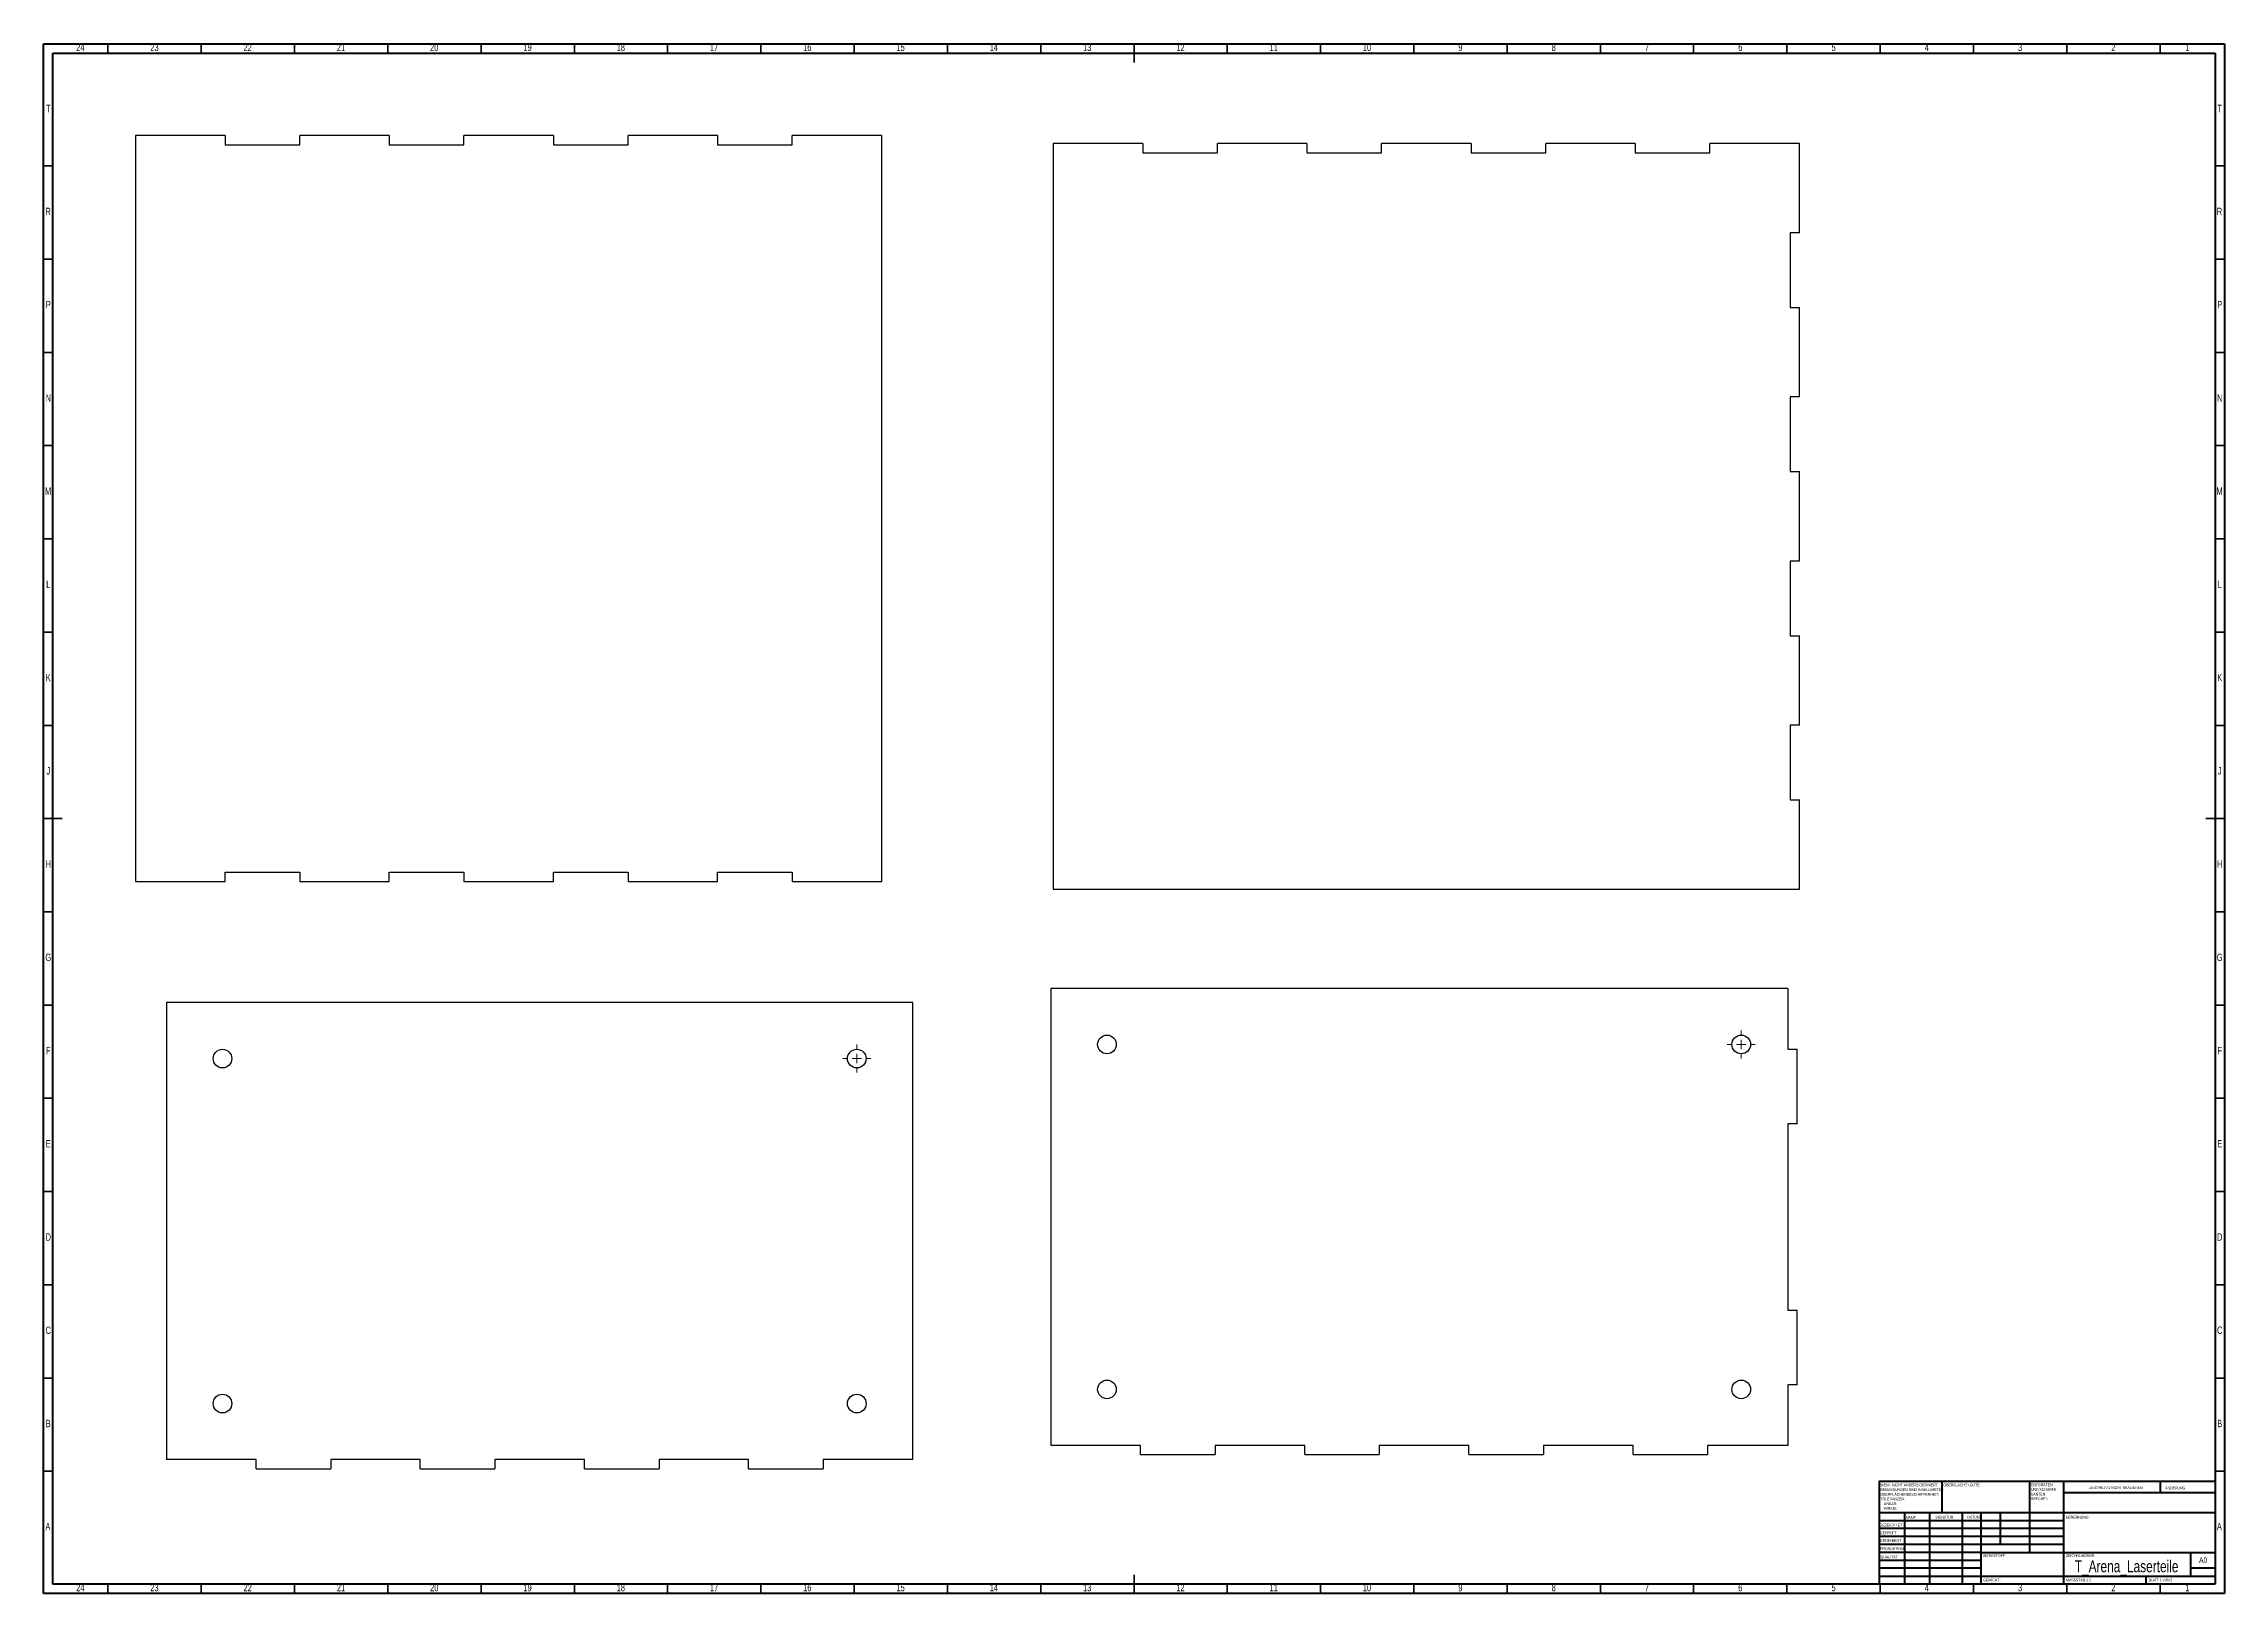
# Model space of a CAD drawing. Header units: millimetres. Extents: x 15 to 1184, y 5 to 836.
import ezdxf

# ---------------------------------------------------------------- set-up
doc = ezdxf.new("R2010")
doc.units = ezdxf.units.MM
doc.styles.add('SLDTEXTSTYLE0', font='TXT', dxfattribs={"width": 0.75})
doc.styles.add('SLDTEXTSTYLE1', font='TXT', dxfattribs={"width": 0.692308})

# ---------------------------------------------------------------- blocks, each defined once
blk = doc.blocks.new('SW_NOTE_0')
at = {"color": 0, "linetype": 'Continuous', "lineweight": 0, "char_height": 1.5, "attachment_point": 1, "style": 'SLDTEXTSTYLE0'}
for s, insert in [('ENTGRATEN', (0, 1.9)), ('UND SCHARFE', (0, -0.6)), ('KANTEN', (0, -3.1)), ('BRECHEN', (0, -5.6))]:
    blk.add_mtext(s, dxfattribs=dict(at, insert=insert))
blk = doc.blocks.new('SW_NOTE_0_1')
at = {"color": 0, "linetype": 'Continuous', "lineweight": 0, "char_height": 1.5, "attachment_point": 1, "style": 'SLDTEXTSTYLE0'}
for s, insert in [('WENN NICHT ANDERS DEFINIERT:', (0, 1.9)), ('TOLERANZEN:', (0, -5.6)), ('BEMASSUNGEN SIND IN MILLIMETER', (0, -0.6)), ('OBERFLÄCHENBESCHAFFENHEIT:', (0, -3.1)), ('WINKEL:', (1.7, -10.6)), ('LINEAR:', (1.7, -8.1))]:
    blk.add_mtext(s, dxfattribs=dict(at, insert=insert))
blk = doc.blocks.new('SW_CENTERMARKSYMBOL_0')
at = {"color": 0, "linetype": 'Continuous', "lineweight": 18}
for p, q in [((-5, 0), (-7.5, 0)), ((0, 0), (-2.5, 0)), ((0, 5), (0, 7.5)), ((0, 0), (0, 2.5)), ((0, 0), (0, -2.5)), ((0, 0), (2.5, 0)), ((5, 0), (7.5, 0)), ((0, -5), (0, -7.5))]:
    blk.add_line(p, q, dxfattribs=at)
blk = doc.blocks.new('SW_CENTERMARKSYMBOL_1')
at = {"color": 0, "linetype": 'Continuous', "lineweight": 18}
for p, q in [((-5, 0), (-7.5, 0)), ((0, 0), (-2.5, 0)), ((0, 5), (0, 7.5)), ((0, 0), (0, 2.5)), ((0, 0), (0, -2.5)), ((0, 0), (2.5, 0)), ((5, 0), (7.5, 0)), ((0, -5), (0, -7.5))]:
    blk.add_line(p, q, dxfattribs=at)

msp = doc.modelspace()

# ---------------------------------------------------------------- linework, layer by layer
at = {"color": 7, "linetype": 'Continuous', "lineweight": 70}
for p, q in [((15, 5), (15, 836)), ((15, 836), (1184, 836)), ((20, 10), (20, 831)), ((20, 831), (1179, 831)), ((1179, 831), (1179, 10)), ((1184, 836), (1184, 5)), ((1184, 5), (15, 5)), ((1179, 10), (20, 10))]:
    msp.add_line(p, q, dxfattribs=at)
at = {"color": 7, "linetype": 'Continuous', "lineweight": 35}
for p, q in [((49.5, 831), (49.5, 836)), ((99.5, 831), (99.5, 836)), ((149.5, 831), (149.5, 836)), ((199.5, 831), (199.5, 836)), ((249.5, 831), (249.5, 836)), ((299.5, 831), (299.5, 836)), ((349.5, 831), (349.5, 836)), ((399.5, 831), (399.5, 836)), ((449.5, 831), (449.5, 836)), ((499.5, 831), (499.5, 836)), ((549.5, 831), (549.5, 836)), ((599.5, 831), (599.5, 836)), ((599.5, 836), (599.5, 826)), ((649.5, 831), (649.5, 836)), ((699.5, 831), (699.5, 836)), ((749.5, 831), (749.5, 836)), ((799.5, 831), (799.5, 836)), ((849.5, 831), (849.5, 836)), ((899.5, 831), (899.5, 836)), ((949.5, 831), (949.5, 836)), ((999.5, 831), (999.5, 836)), ((1049.5, 831), (1049.5, 836)), ((1099.5, 831), (1099.5, 836)), ((1149.5, 831), (1149.5, 836)), ((20, 770.5), (15, 770.5)), ((1179, 770.5), (1184, 770.5)), ((20, 720.5), (15, 720.5)), ((1179, 720.5), (1184, 720.5)), ((20, 670.5), (15, 670.5)), ((1179, 670.5), (1184, 670.5)), ((20, 620.5), (15, 620.5)), ((1179, 620.5), (1184, 620.5)), ((20, 570.5), (15, 570.5)), ((1179, 570.5), (1184, 570.5)), ((20, 520.5), (15, 520.5)), ((1179, 520.5), (1184, 520.5)), ((20, 470.5), (15, 470.5)), ((1179, 470.5), (1184, 470.5)), ((20, 420.5), (15, 420.5)), ((15, 420.5), (25, 420.5)), ((1184, 420.5), (1174, 420.5)), ((1179, 420.5), (1184, 420.5)), ((20, 370.5), (15, 370.5)), ((1179, 370.5), (1184, 370.5)), ((20, 320.5), (15, 320.5)), ((1179, 320.5), (1184, 320.5)), ((20, 270.5), (15, 270.5)), ((1179, 270.5), (1184, 270.5)), ((20, 220.5), (15, 220.5)), ((1179, 220.5), (1184, 220.5)), ((20, 170.5), (15, 170.5)), ((1179, 170.5), (1184, 170.5)), ((20, 120.5), (15, 120.5)), ((1179, 120.5), (1184, 120.5)), ((20, 70.5), (15, 70.5)), ((1179, 70.5), (1184, 70.5)), ((599.5, 5), (599.5, 15)), ((49.5, 10), (49.5, 5)), ((99.5, 10), (99.5, 5)), ((149.5, 10), (149.5, 5)), ((199.5, 10), (199.5, 5)), ((249.5, 10), (249.5, 5)), ((299.5, 10), (299.5, 5)), ((349.5, 10), (349.5, 5)), ((399.5, 10), (399.5, 5)), ((449.5, 10), (449.5, 5)), ((499.5, 10), (499.5, 5)), ((549.5, 10), (549.5, 5)), ((599.5, 10), (599.5, 5)), ((649.5, 10), (649.5, 5)), ((699.5, 10), (699.5, 5)), ((749.5, 10), (749.5, 5)), ((799.5, 10), (799.5, 5)), ((849.5, 10), (849.5, 5)), ((899.5, 10), (899.5, 5)), ((949.5, 10), (949.5, 5)), ((999.5, 10), (999.5, 5)), ((1049.5, 10), (1049.5, 5)), ((1099.5, 10), (1099.5, 5)), ((1149.5, 10), (1149.5, 5))]:
    msp.add_line(p, q, dxfattribs=at)
at = {"color": 7, "linetype": 'Continuous', "lineweight": 25}
for p, q in [((64.3, 786.8), (64.3, 386.8)), ((112.3, 786.8), (64.3, 786.8)), ((112.3, 786.8), (112.3, 781.8)), ((152.3, 781.8), (152.3, 786.8)), ((200.3, 786.8), (152.3, 786.8)), ((200.3, 786.8), (200.3, 781.8)), ((240.3, 781.8), (240.3, 786.8)), ((288.3, 786.8), (240.3, 786.8)), ((288.3, 786.8), (288.3, 781.8)), ((328.3, 781.8), (328.3, 786.8)), ((376.3, 786.8), (328.3, 786.8)), ((376.3, 786.8), (376.3, 781.8)), ((416.3, 781.8), (416.3, 786.8)), ((464.3, 786.8), (416.3, 786.8)), ((464.3, 386.8), (464.3, 786.8)), ((112.3, 781.8), (152.3, 781.8)), ((200.3, 781.8), (240.3, 781.8)), ((288.3, 781.8), (328.3, 781.8)), ((376.3, 781.8), (416.3, 781.8)), ((556.2, 782.6), (556.2, 382.6)), ((604.2, 782.6), (556.2, 782.6)), ((604.2, 782.6), (604.2, 777.6)), ((604.2, 777.6), (644.2, 777.6)), ((644.2, 777.6), (644.2, 782.6)), ((692.2, 782.6), (644.2, 782.6)), ((692.2, 782.6), (692.2, 777.6)), ((692.2, 777.6), (732.2, 777.6)), ((732.2, 777.6), (732.2, 782.6)), ((780.2, 782.6), (732.2, 782.6)), ((780.2, 782.6), (780.2, 777.6)), ((780.2, 777.6), (820.2, 777.6)), ((820.2, 777.6), (820.2, 782.6)), ((868.2, 782.6), (820.2, 782.6)), ((868.2, 782.6), (868.2, 777.6)), ((868.2, 777.6), (908.2, 777.6)), ((908.2, 777.6), (908.2, 782.6)), ((956.2, 782.6), (908.2, 782.6)), ((956.2, 734.6), (956.2, 782.6)), ((956.2, 734.6), (951.2, 734.6)), ((951.2, 734.6), (951.2, 694.6)), ((951.2, 694.6), (956.2, 694.6)), ((956.2, 646.6), (956.2, 694.6)), ((956.2, 646.6), (951.2, 646.6)), ((951.2, 646.6), (951.2, 606.6)), ((951.2, 606.6), (956.2, 606.6)), ((956.2, 558.6), (956.2, 606.6)), ((956.2, 558.6), (951.2, 558.6)), ((951.2, 558.6), (951.2, 518.6)), ((951.2, 518.6), (956.2, 518.6)), ((956.2, 470.6), (956.2, 518.6)), ((956.2, 470.6), (951.2, 470.6)), ((951.2, 470.6), (951.2, 430.6)), ((951.2, 430.6), (956.2, 430.6)), ((956.2, 382.6), (956.2, 430.6)), ((64.3, 386.8), (112.3, 386.8)), ((112.3, 391.8), (152.3, 391.8)), ((112.3, 386.8), (112.3, 391.8)), ((152.3, 391.8), (152.3, 386.8)), ((152.3, 386.8), (200.3, 386.8)), ((200.3, 391.8), (240.3, 391.8)), ((200.3, 386.8), (200.3, 391.8)), ((240.3, 391.8), (240.3, 386.8)), ((240.3, 386.8), (288.3, 386.8)), ((288.3, 391.8), (328.3, 391.8)), ((288.3, 386.8), (288.3, 391.8)), ((328.3, 391.8), (328.3, 386.8)), ((328.3, 386.8), (376.3, 386.8)), ((376.3, 391.8), (416.3, 391.8)), ((376.3, 386.8), (376.3, 391.8)), ((416.3, 391.8), (416.3, 386.8)), ((416.3, 386.8), (464.3, 386.8)), ((556.2, 382.6), (956.2, 382.6)), ((950, 329.4), (555, 329.4)), ((555, 329.4), (555, 84.4)), ((950, 329.4), (950, 296.9)), ((480.9, 321.8), (80.9, 321.8)), ((80.9, 321.8), (80.9, 76.8)), ((480.9, 76.8), (480.9, 321.8)), ((950, 296.9), (955, 296.9)), ((955, 256.9), (955, 296.9)), ((955, 256.9), (950, 256.9)), ((950, 256.9), (950, 156.9)), ((950, 156.9), (955, 156.9)), ((955, 116.9), (955, 156.9)), ((955, 116.9), (950, 116.9)), ((950, 116.9), (950, 84.4)), ((603, 84.4), (555, 84.4)), ((603, 79.4), (603, 84.4)), ((691, 84.4), (643, 84.4)), ((643, 84.4), (643, 79.4)), ((691, 79.4), (691, 84.4)), ((779, 84.4), (731, 84.4)), ((731, 84.4), (731, 79.4)), ((779, 79.4), (779, 84.4)), ((867, 84.4), (819, 84.4)), ((819, 84.4), (819, 79.4)), ((867, 79.4), (867, 84.4)), ((907, 84.4), (907, 79.4)), ((950, 84.4), (907, 84.4)), ((128.9, 76.8), (80.9, 76.8)), ((128.9, 71.8), (128.9, 76.8)), ((128.9, 71.8), (168.9, 71.8)), ((216.9, 76.8), (168.9, 76.8)), ((168.9, 76.8), (168.9, 71.8)), ((216.9, 71.8), (216.9, 76.8)), ((216.9, 71.8), (256.9, 71.8)), ((304.9, 76.8), (256.9, 76.8)), ((256.9, 76.8), (256.9, 71.8)), ((304.9, 71.8), (304.9, 76.8)), ((304.9, 71.8), (344.9, 71.8)), ((392.9, 76.8), (344.9, 76.8)), ((344.9, 76.8), (344.9, 71.8)), ((392.9, 71.8), (392.9, 76.8)), ((392.9, 71.8), (432.9, 71.8)), ((480.9, 76.8), (432.9, 76.8)), ((432.9, 76.8), (432.9, 71.8)), ((603, 79.4), (643, 79.4)), ((691, 79.4), (731, 79.4)), ((779, 79.4), (819, 79.4)), ((867, 79.4), (907, 79.4))]:
    msp.add_line(p, q, dxfattribs=at)
at = {"color": 7, "linetype": 'Continuous', "lineweight": 50}
for p, q in [((999, 65.2), (1179, 65.2)), ((999, 65.2), (999, 10)), ((1032.8, 48.2), (1032.8, 65.2)), ((1079.6, 65.2), (1079.6, 27)), ((1097.8, 65.2), (1097.8, 10)), ((1179, 58.9), (1097.8, 58.9)), ((1149.8, 58.9), (1149.8, 65.2)), ((1179, 48.2), (999, 48.2)), ((1012.6, 48.2), (1012.6, 10)), ((1026, 48.2), (1026, 10)), ((1043.4, 48.2), (1043.4, 10)), ((1053.6, 10), (1053.6, 48.2)), ((1064, 31.2), (1064, 48.2)), ((1097.8, 44), (999, 44)), ((1097.8, 39.8), (999, 39.8)), ((1097.8, 35.5), (999, 35.5)), ((1097.8, 31.2), (999, 31.2)), ((1053.6, 27), (999, 27)), ((1053.6, 27), (1179, 27)), ((1166, 14.2), (1166, 27)), ((1053.6, 22.7), (999, 22.7)), ((1053.6, 18.5), (999, 18.5)), ((999, 14.2), (1179, 14.2)), ((1142, 10), (1142, 14.2)), ((1179, 18.5), (1166, 18.5))]:
    msp.add_line(p, q, dxfattribs=at)
at = {"color": 7, "linetype": 'Continuous', "lineweight": 25}
for centre in [(585, 299.4), (925, 299.4), (110.9, 291.8), (450.9, 291.8), (585, 114.4), (925, 114.4), (110.9, 106.8), (450.9, 106.8)]:
    msp.add_circle(centre, 5, dxfattribs=at)

# ---------------------------------------------------------------- block references
at = {"color": 7, "linetype": 'Continuous', "lineweight": 0}
for name, p in [('SW_CENTERMARKSYMBOL_1', (925, 299.4)), ('SW_CENTERMARKSYMBOL_0', (450.9, 291.8)), ('SW_NOTE_0_1', (999.6, 62)), ('SW_NOTE_0', (1080.3, 62.1))]:
    msp.add_blockref(name, p, dxfattribs=at)

# ---------------------------------------------------------------- texts
for s, insert, char_height, attachment_point, style in [('24', (34.7, 836.1), 3.97, 2, 'SLDTEXTSTYLE0'), ('23', (74.4, 836.1), 3.97, 2, 'SLDTEXTSTYLE0'), ('22', (124.4, 836.1), 3.97, 2, 'SLDTEXTSTYLE0'), ('21', (174.4, 836.1), 3.97, 2, 'SLDTEXTSTYLE0'), ('20', (224.4, 836.1), 3.97, 2, 'SLDTEXTSTYLE0'), ('19', (274.4, 836.1), 3.97, 2, 'SLDTEXTSTYLE0'), ('18', (324.4, 836.1), 3.97, 2, 'SLDTEXTSTYLE0'), ('17', (374.4, 836.1), 3.97, 2, 'SLDTEXTSTYLE0'), ('16', (424.4, 836.1), 3.97, 2, 'SLDTEXTSTYLE0'), ('15', (474.4, 836.1), 3.97, 2, 'SLDTEXTSTYLE0'), ('14', (524.4, 836.1), 3.97, 2, 'SLDTEXTSTYLE0'), ('13', (574.4, 836.1), 3.97, 2, 'SLDTEXTSTYLE0'), ('12', (624.4, 836.1), 3.97, 2, 'SLDTEXTSTYLE0'), ('11', (674.4, 836.1), 3.97, 2, 'SLDTEXTSTYLE0'), ('10', (724.4, 836.1), 3.97, 2, 'SLDTEXTSTYLE0'), ('9', (774.5, 836.1), 3.97, 2, 'SLDTEXTSTYLE0'), ('8', (824.5, 836.1), 3.97, 2, 'SLDTEXTSTYLE0'), ('7', (874.5, 836.1), 3.97, 2, 'SLDTEXTSTYLE0'), ('6', (924.5, 836.1), 3.97, 2, 'SLDTEXTSTYLE0'), ('5', (974.5, 836.1), 3.97, 2, 'SLDTEXTSTYLE0'), ('4', (1024.5, 836.1), 3.97, 2, 'SLDTEXTSTYLE0'), ('3', (1074.5, 836.1), 3.97, 2, 'SLDTEXTSTYLE0'), ('2', (1124.5, 836.1), 3.97, 2, 'SLDTEXTSTYLE0'), ('1', (1164.2, 836.1), 3.97, 2, 'SLDTEXTSTYLE0'), ('T', (17.5, 803.3), 3.97, 2, 'SLDTEXTSTYLE0'), ('T', (1181.5, 803.3), 3.97, 2, 'SLDTEXTSTYLE0'), ('R', (17.4, 748.1), 3.97, 2, 'SLDTEXTSTYLE0'), ('R', (1181.4, 748.1), 3.97, 2, 'SLDTEXTSTYLE0'), ('P', (17.5, 698.1), 3.97, 2, 'SLDTEXTSTYLE0'), ('P', (1181.5, 698.1), 3.97, 2, 'SLDTEXTSTYLE0'), ('N', (17.5, 648.1), 3.97, 2, 'SLDTEXTSTYLE0'), ('N', (1181.5, 648.1), 3.97, 2, 'SLDTEXTSTYLE0'), ('M', (17.4, 598.1), 3.97, 2, 'SLDTEXTSTYLE0'), ('M', (1181.4, 598.1), 3.97, 2, 'SLDTEXTSTYLE0'), ('L', (17.5, 548.1), 3.97, 2, 'SLDTEXTSTYLE0'), ('L', (1181.5, 548.1), 3.97, 2, 'SLDTEXTSTYLE0'), ('K', (17.5, 498.1), 3.97, 2, 'SLDTEXTSTYLE0'), ('K', (1181.5, 498.1), 3.97, 2, 'SLDTEXTSTYLE0'), ('J', (17.5, 448.1), 3.97, 2, 'SLDTEXTSTYLE0'), ('J', (1181.5, 448.1), 3.97, 2, 'SLDTEXTSTYLE0'), ('H', (17.5, 398.1), 3.97, 2, 'SLDTEXTSTYLE0'), ('H', (1181.5, 398.1), 3.97, 2, 'SLDTEXTSTYLE0'), ('G', (17.5, 348.1), 3.97, 2, 'SLDTEXTSTYLE0'), ('G', (1181.5, 348.1), 3.97, 2, 'SLDTEXTSTYLE0'), ('F', (17.5, 298.1), 3.97, 2, 'SLDTEXTSTYLE0'), ('F', (1181.5, 298.1), 3.97, 2, 'SLDTEXTSTYLE0'), ('E', (17.5, 248.1), 3.97, 2, 'SLDTEXTSTYLE0'), ('E', (1181.5, 248.1), 3.97, 2, 'SLDTEXTSTYLE0'), ('D', (17.5, 198.1), 3.97, 2, 'SLDTEXTSTYLE0'), ('D', (1181.5, 198.1), 3.97, 2, 'SLDTEXTSTYLE0'), ('C', (17.5, 148.1), 3.97, 2, 'SLDTEXTSTYLE0'), ('C', (1181.5, 148.1), 3.97, 2, 'SLDTEXTSTYLE0'), ('B', (17.5, 98.1), 3.97, 2, 'SLDTEXTSTYLE0'), ('B', (1181.5, 98.1), 3.97, 2, 'SLDTEXTSTYLE0'), ('OBERFLÄCHENGÜTE:', (1033.4, 63.9), 1.5, 1, 'SLDTEXTSTYLE0'), ('ZEICHNUNG NICHT SKALIEREN', (1111.6, 62.5), 1.5, 1, 'SLDTEXTSTYLE0'), ('ÄNDERUNG', (1152.3, 62.3), 1.5, 1, 'SLDTEXTSTYLE0'), ('A', (17.3, 42.8), 3.97, 2, 'SLDTEXTSTYLE0'), ('GEZEICHNET', (999.2, 42.4), 1.5, 1, 'SLDTEXTSTYLE0'), ('GEPRÜFT', (999.4, 38.2), 1.5, 1, 'SLDTEXTSTYLE0'), ('NAME', (1013.3, 46.5), 1.5, 1, 'SLDTEXTSTYLE0'), ('SIGNATUR', (1029, 46.6), 1.5, 1, 'SLDTEXTSTYLE0'), ('DATUM', (1046.2, 46.6), 1.5, 1, 'SLDTEXTSTYLE0'), ('BENENNUNG:', (1099.2, 46.6), 1.5, 1, 'SLDTEXTSTYLE0'), ('A', (1181.3, 42.8), 3.97, 2, 'SLDTEXTSTYLE0'), ('GENEHMIGT', (999.4, 34.1), 1.5, 1, 'SLDTEXTSTYLE0'), ('PRODUKTION', (999.5, 29.7), 1.5, 1, 'SLDTEXTSTYLE0'), ('QUALITÄT', (999.7, 25.3), 1.5, 1, 'SLDTEXTSTYLE0'), ('WERKSTOFF:', (1054.6, 26), 1.5, 1, 'SLDTEXTSTYLE0'), ('ZEICHNUNGSNR.', (1099.1, 26), 1.5, 1, 'SLDTEXTSTYLE0'), ('A0', (1170.4, 24.3), 2.91, 1, 'SLDTEXTSTYLE0'), ('GEWICHT:', (1054.6, 12.9), 1.5, 1, 'SLDTEXTSTYLE0'), ('MASSSTAB:1:1', (1099.1, 12.9), 1.5, 1, 'SLDTEXTSTYLE0'), ('T_Arena_Laserteile', (1131.6, 22.7), 6.35, 2, 'SLDTEXTSTYLE0'), ('BLATT 1 VON 2', (1143.5, 12.9), 1.5, 1, 'SLDTEXTSTYLE1'), ('24', (34.7, 10.1), 3.97, 2, 'SLDTEXTSTYLE0'), ('23', (74.4, 10.1), 3.97, 2, 'SLDTEXTSTYLE0'), ('22', (124.4, 10.1), 3.97, 2, 'SLDTEXTSTYLE0'), ('21', (174.4, 10.1), 3.97, 2, 'SLDTEXTSTYLE0'), ('20', (224.4, 10.1), 3.97, 2, 'SLDTEXTSTYLE0'), ('19', (274.4, 10.1), 3.97, 2, 'SLDTEXTSTYLE0'), ('18', (324.4, 10.1), 3.97, 2, 'SLDTEXTSTYLE0'), ('17', (374.4, 10.1), 3.97, 2, 'SLDTEXTSTYLE0'), ('16', (424.4, 10.1), 3.97, 2, 'SLDTEXTSTYLE0'), ('15', (474.4, 10.1), 3.97, 2, 'SLDTEXTSTYLE0'), ('14', (524.4, 10.1), 3.97, 2, 'SLDTEXTSTYLE0'), ('13', (574.4, 10.1), 3.97, 2, 'SLDTEXTSTYLE0'), ('12', (624.4, 10.1), 3.97, 2, 'SLDTEXTSTYLE0'), ('11', (674.4, 10.1), 3.97, 2, 'SLDTEXTSTYLE0'), ('10', (724.4, 10.1), 3.97, 2, 'SLDTEXTSTYLE0'), ('9', (774.5, 10.1), 3.97, 2, 'SLDTEXTSTYLE0'), ('8', (824.5, 10.1), 3.97, 2, 'SLDTEXTSTYLE0'), ('7', (874.5, 10.1), 3.97, 2, 'SLDTEXTSTYLE0'), ('6', (924.5, 10.1), 3.97, 2, 'SLDTEXTSTYLE0'), ('5', (974.5, 10.1), 3.97, 2, 'SLDTEXTSTYLE0'), ('4', (1024.5, 10.1), 3.97, 2, 'SLDTEXTSTYLE0'), ('3', (1074.5, 10.1), 3.97, 2, 'SLDTEXTSTYLE0'), ('2', (1124.5, 10.1), 3.97, 2, 'SLDTEXTSTYLE0'), ('1', (1164.2, 10.1), 3.97, 2, 'SLDTEXTSTYLE0')]:
    msp.add_mtext(s, dxfattribs=dict(at, insert=insert, char_height=char_height, attachment_point=attachment_point, style=style))

doc.saveas('drawing.dxf')
